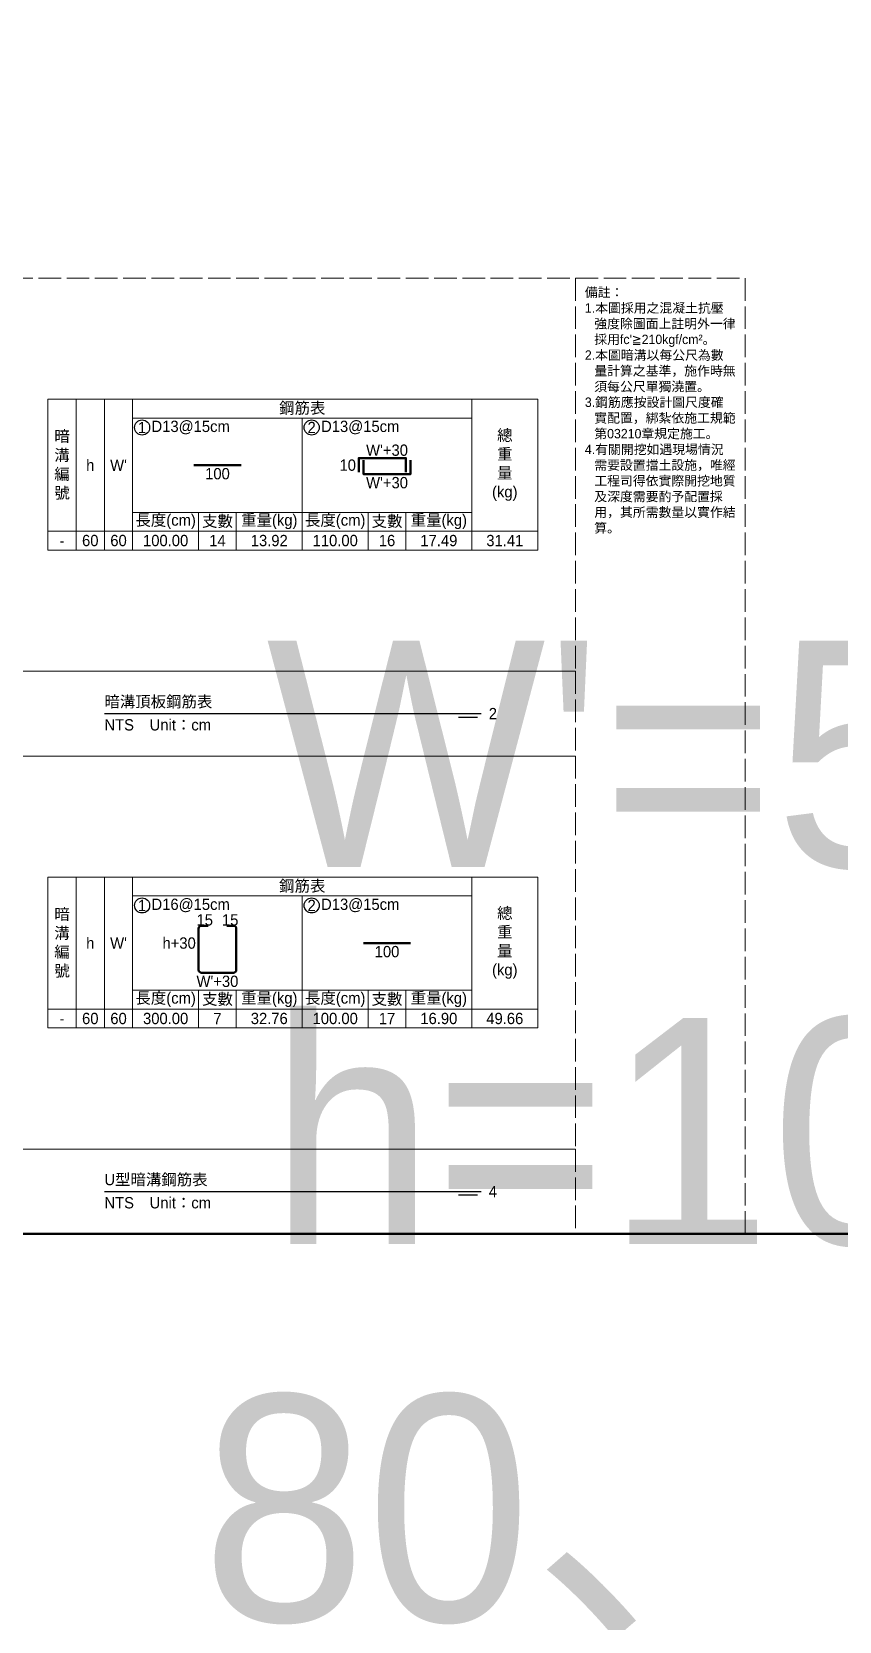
# Model space of a CAD drawing. Extents: x -3420 to 2030, y -3892 to 566.
# Drawn here: x -2139 to -1710, y -1369 to -526 of the extents above; entities that cross this region are included whole.
import ezdxf

# ---------------------------------------------------------------- set-up
doc = ezdxf.new("R2010")
doc.units = 0
doc.header["$MEASUREMENT"] = 0
doc.linetypes.add('ACAD_ISO02W100', pattern=[15, 12, -3])
for name, color, linetype, lineweight in [('一、1.基本-圖框', 7, 'Continuous', 20), ('一、3.基本-變更', 1, 'Continuous', 50), ('二、5.繪圖-鋼筋', 60, 'Continuous', 50)]:
    doc.layers.add(name, color=color, linetype=linetype, lineweight=lineweight)
doc.layers.add('一、4.基本-隱藏', color=9, linetype='ACAD_ISO02W100', lineweight=20, plot=False)
doc.layers.add('三、1.文字-說明文字', color=2, linetype='Continuous')
doc.layers.add('三、3.文字-註解文字', color=2, linetype='Continuous')
doc.styles.add('次圖名(詳圖)', font='MS PGothic.ttf', dxfattribs={"height": 6})
doc.styles.add('註解文字(詳圖)', font='MS PGothic.ttf', dxfattribs={"height": 5})

msp = doc.modelspace()

# ---------------------------------------------------------------- linework, layer by layer
at = {"layer": '一、1.基本-圖框'}
for points in [[(-2130, -791.25), (-2115, -791.25), (-2115, -721.25), (-2130, -721.25)], [(-2115, -791.25), (-2100, -791.25), (-2100, -721.25), (-2115, -721.25)], [(-2100, -791.25), (-2085, -791.25), (-2085, -721.25), (-2100, -721.25)], [(-2085, -731.25), (-1905, -731.25), (-1905, -721.25), (-2085, -721.25)], [(-1870, -791.25), (-1905, -791.25), (-1905, -721.25), (-1870, -721.25)], [(-2085, -731.25), (-1995, -731.25), (-1995, -781.25), (-2085, -781.25)], [(-1995, -731.25), (-1905, -731.25), (-1905, -781.25), (-1995, -781.25)], [(-2085, -781.25), (-2050, -781.25), (-2050, -791.25), (-2085, -791.25)], [(-2050, -781.25), (-2030, -781.25), (-2030, -791.25), (-2050, -791.25)], [(-2030, -781.25), (-1995, -781.25), (-1995, -791.25), (-2030, -791.25)], [(-1995, -781.25), (-1960, -781.25), (-1960, -791.25), (-1995, -791.25)], [(-1960, -781.25), (-1940, -781.25), (-1940, -791.25), (-1960, -791.25)], [(-1940, -781.25), (-1905, -781.25), (-1905, -791.25), (-1940, -791.25)], [(-2130, -791.25), (-2115, -791.25), (-2115, -801.25), (-2130, -801.25)], [(-2115, -791.25), (-2100, -791.25), (-2100, -801.25), (-2115, -801.25)], [(-2100, -791.25), (-2085, -791.25), (-2085, -801.25), (-2100, -801.25)], [(-2085, -791.25), (-2050, -791.25), (-2050, -801.25), (-2085, -801.25)], [(-2050, -791.25), (-2030, -791.25), (-2030, -801.25), (-2050, -801.25)], [(-2030, -791.25), (-1995, -791.25), (-1995, -801.25), (-2030, -801.25)], [(-1995, -791.25), (-1960, -791.25), (-1960, -801.25), (-1995, -801.25)], [(-1960, -791.25), (-1940, -791.25), (-1940, -801.25), (-1960, -801.25)], [(-1940, -791.25), (-1905, -791.25), (-1905, -801.25), (-1940, -801.25)], [(-1905, -791.25), (-1870, -791.25), (-1870, -801.25), (-1905, -801.25)], [(-2130, -1044.75), (-2115, -1044.75), (-2115, -974.75), (-2130, -974.75)], [(-2115, -1044.75), (-2100, -1044.75), (-2100, -974.75), (-2115, -974.75)], [(-2100, -1044.75), (-2085, -1044.75), (-2085, -974.75), (-2100, -974.75)], [(-2085, -984.75), (-1905, -984.75), (-1905, -974.75), (-2085, -974.75)], [(-1870, -1044.75), (-1905, -1044.75), (-1905, -974.75), (-1870, -974.75)], [(-2085, -984.75), (-1995, -984.75), (-1995, -1034.75), (-2085, -1034.75)], [(-1995, -984.75), (-1905, -984.75), (-1905, -1034.75), (-1995, -1034.75)], [(-2085, -1034.75), (-2050, -1034.75), (-2050, -1044.75), (-2085, -1044.75)], [(-2050, -1034.75), (-2030, -1034.75), (-2030, -1044.75), (-2050, -1044.75)], [(-2030, -1034.75), (-1995, -1034.75), (-1995, -1044.75), (-2030, -1044.75)], [(-1995, -1034.75), (-1960, -1034.75), (-1960, -1044.75), (-1995, -1044.75)], [(-1960, -1034.75), (-1940, -1034.75), (-1940, -1044.75), (-1960, -1044.75)], [(-1940, -1034.75), (-1905, -1034.75), (-1905, -1044.75), (-1940, -1044.75)], [(-2130, -1044.75), (-2115, -1044.75), (-2115, -1054.75), (-2130, -1054.75)], [(-2115, -1044.75), (-2100, -1044.75), (-2100, -1054.75), (-2115, -1054.75)], [(-2100, -1044.75), (-2085, -1044.75), (-2085, -1054.75), (-2100, -1054.75)], [(-2085, -1044.75), (-2050, -1044.75), (-2050, -1054.75), (-2085, -1054.75)], [(-2050, -1044.75), (-2030, -1044.75), (-2030, -1054.75), (-2050, -1054.75)], [(-2030, -1044.75), (-1995, -1044.75), (-1995, -1054.75), (-2030, -1054.75)], [(-1995, -1044.75), (-1960, -1044.75), (-1960, -1054.75), (-1995, -1054.75)], [(-1960, -1044.75), (-1940, -1044.75), (-1940, -1054.75), (-1960, -1054.75)], [(-1940, -1044.75), (-1905, -1044.75), (-1905, -1054.75), (-1940, -1054.75)], [(-1905, -1044.75), (-1870, -1044.75), (-1870, -1054.75), (-1905, -1054.75)]]:
    msp.add_lwpolyline(points, close=True, dxfattribs=at)
at = {"layer": '一、3.基本-變更'}
msp.add_lwpolyline([(-3420, 0), (0, 0), (0, -1164), (-3420, -1164)], close=True, dxfattribs=at)
at = {"layer": '一、4.基本-隱藏'}
for points in [[(-2540, -657), (-1760, -657), (-1760, -1164), (-2540, -1164)], [(-2150, -657), (-1850, -657), (-1850, -865.5), (-2150, -865.5)], [(-2150, -865.5), (-1850, -865.5), (-1850, -910.5), (-2150, -910.5)], [(-2150, -910.5), (-1850, -910.5), (-1850, -1119), (-2150, -1119)], [(-2150, -1119), (-1850, -1119), (-1850, -1164), (-2150, -1164)]]:
    msp.add_lwpolyline(points, close=True, dxfattribs=at)
msp.add_lwpolyline([(-2540, -1164), (-1760, -1164)], dxfattribs=at)
at = {"layer": '三、3.文字-註解文字'}
for points in [[(-2100, -888), (-1900, -888)], [(-1902, -890), (-1912, -890)], [(-2100, -1141.5), (-1900, -1141.5)], [(-1902, -1143.5), (-1912, -1143.5)]]:
    msp.add_lwpolyline(points, dxfattribs=at)
for centre in [(-2080, -736.25), (-1990, -736.25), (-2080, -989.75), (-1990, -989.75)]:
    msp.add_circle(centre, 4, dxfattribs=at)
at = {"layer": '二、5.繪圖-鋼筋'}
for points in [[(-2052.5, -756.25), (-2027.5, -756.25)], [(-1965, -760), (-1965, -752.5), (-1940, -752.5), (-1940, -760)], [(-1962.5, -753.5), (-1962.5, -761), (-1937.5, -761), (-1937.5, -753.5)], [(-1962.5, -1009.75), (-1937.5, -1009.75)]]:
    msp.add_lwpolyline(points, dxfattribs=at)
msp.add_lwpolyline([(-2045, -1000.5), (-2048.5, -1000.5, 0.4142136), (-2050, -1002), (-2050, -1024, 0.4142136), (-2048.5, -1025.5), (-2031.5, -1025.5, 0.4142136), (-2030, -1024), (-2030, -1002, 0.4142136), (-2031.5, -1000.5), (-2035, -1000.5)], format="xyb", dxfattribs=at)

# ---------------------------------------------------------------- texts
at = {"layer": '一、1.基本-圖框', "char_height": 6, "attachment_point": 5, "style": '註解文字(詳圖)'}
for s, width, insert in [('{\\fMS PGothic|b0|i0|c128|p34;鋼筋表}', 94.24964, (-1995, -726.25)), ('暗{\\fMS PGothic|b0|i0|c128|p34;溝編號}', 12.98354, (-2122.5, -756.25)), ('{\\fMS PGothic|b0|i0|c128|p34;總重量(kg)}', 6, (-1887.5, -756.25)), ('{\\fMS PGothic|b0|i0|c128|p34;h}', 12.98354, (-2107.5, -756.25)), ("W'", 22.32258, (-2092.5, -756.25)), ('{\\fMS PGothic|b0|i0|c128|p34;長度(cm)}', 35.02324, (-2067.5, -786.25)), ('{\\fMS PGothic|b0|i0|c128|p34;支數}', 19.27354, (-2040, -786.25)), ('{\\fMS PGothic|b0|i0|c128|p34;重量(kg)}', 30.27214, (-2012.5, -786.25)), ('{\\fMS PGothic|b0|i0|c128|p34;長度(cm)}', 35.02324, (-1977.5, -786.25)), ('{\\fMS PGothic|b0|i0|c128|p34;支數}', 19.27354, (-1950, -786.25)), ('{\\fMS PGothic|b0|i0|c128|p34;重量(kg)}', 30.27214, (-1922.5, -786.25)), ('{\\fMS PGothic|b0|i0|c128|p34;鋼筋表}', 94.24964, (-1995, -979.75)), ('暗{\\fMS PGothic|b0|i0|c128|p34;溝編號}', 12.98354, (-2122.5, -1009.75)), ('{\\fMS PGothic|b0|i0|c128|p34;總重量(kg)}', 6, (-1887.5, -1009.75)), ('{\\fMS PGothic|b0|i0|c128|p34;h}', 12.98354, (-2107.5, -1009.75)), ("W'", 22.32258, (-2092.5, -1009.75)), ('{\\fMS PGothic|b0|i0|c128|p34;長度(cm)}', 35.02324, (-2067.5, -1039.75)), ('{\\fMS PGothic|b0|i0|c128|p34;支數}', 19.27354, (-2040, -1039.75)), ('{\\fMS PGothic|b0|i0|c128|p34;重量(kg)}', 30.27214, (-2012.5, -1039.75)), ('{\\fMS PGothic|b0|i0|c128|p34;長度(cm)}', 35.02324, (-1977.5, -1039.75)), ('{\\fMS PGothic|b0|i0|c128|p34;支數}', 19.27354, (-1950, -1039.75)), ('{\\fMS PGothic|b0|i0|c128|p34;重量(kg)}', 30.27214, (-1922.5, -1039.75))]:
    msp.add_mtext_dynamic_manual_height_columns(s, width=width, gutter_width=30, heights=[0], dxfattribs=dict(at, insert=insert))
at = {"layer": '一、4.基本-隱藏', "insert": (-1710, -1314), "char_height": 120, "attachment_point": 5, "style": '次圖名(詳圖)'}
msp.add_mtext_dynamic_manual_height_columns("{\\fMS PGothic|b0|i0|c128|p34;W'=}5{\\fMS PGothic|b0|i0|c128|p34;0，h=100、80、60、40，t=5、10}", width=698.49542, gutter_width=30, heights=[0], dxfattribs=at)
at = {"layer": '三、1.文字-說明文字', "insert": (-1845, -662), "char_height": 5, "attachment_point": 1, "style": '註解文字(詳圖)'}
msp.add_mtext_dynamic_manual_height_columns("{\\fMS PGothic|b0|i0|c128|p34;備註：\\P\\pi-5,l5;1.本圖採用之混凝土抗壓強度除圖面上註明外一律採用fc'≧210kgf/cm²。\\P2.本圖暗溝以每公尺為數量計算之基準，施作時無須每公尺單獨澆置。\\P3.鋼筋應按設計圖尺度確實配置，綁紮依施工規範第03210章規定施工。\\P4.有關開挖如遇現場情況需要設置擋土設施，唯經工程司得依實際開挖地質及深度需要酌予配置採用，其所需數量以實作結算。}", width=80, gutter_width=30, heights=[0], dxfattribs=at)
at = {"layer": '三、3.文字-註解文字', "char_height": 6}
for s, width, gutter_width, insert, attachment_point, style in [('1', 8.38231, 30, (-2080, -736.25), 5, '註解文字(詳圖)'), ('D13@15cm', 6.06582, 30, (-2075, -736.25), 4, '註解文字(詳圖)'), ('2', 8.38231, 30, (-1990, -736.25), 5, '註解文字(詳圖)'), ('{\\fMS PGothic|b0|i0|c128|p34;D1}3{\\fMS PGothic|b0|i0|c128|p34;@}1{\\fMS PGothic|b0|i0|c128|p34;5cm}', 6.06582, 30, (-1985, -736.25), 4, '註解文字(詳圖)'), ('-', 9.06048, 30, (-2122.5, -796.25), 5, '註解文字(詳圖)'), ('60', 9.06048, 30, (-2107.5, -796.25), 5, '註解文字(詳圖)'), ('6{\\fMS PGothic|b0|i0|c128|p34;0}', 9.06048, 30, (-2092.5, -796.25), 5, '註解文字(詳圖)'), ('100.00', 9.06048, 30, (-2067.5, -796.25), 5, '註解文字(詳圖)'), ('{\\fMS PGothic|b0|i0|c128|p34;1}4', 9.06048, 30, (-2040, -796.25), 5, '註解文字(詳圖)'), ('13.92', 9.06048, 30, (-2012.5, -796.25), 5, '註解文字(詳圖)'), ('{\\fMS PGothic|b0|i0|c128|p34;1}1{\\fMS PGothic|b0|i0|c128|p34;0.00}', 9.06048, 30, (-1977.5, -796.25), 5, '註解文字(詳圖)'), ('16', 9.06048, 30, (-1950, -796.25), 5, '註解文字(詳圖)'), ('17.49', 9.06048, 30, (-1922.5, -796.25), 5, '註解文字(詳圖)'), ('31.41', 9.06048, 30, (-1887.5, -796.25), 5, '註解文字(詳圖)'), ('暗{\\fMS PGothic|b0|i0|c128|p34;溝}頂板鋼筋表', 134.12151, 15, (-2100, -882), 4, '次圖名(詳圖)'), ('2', 3, 15, (-1896, -888), 4, '次圖名(詳圖)'), ('NTS{\\fMS PGothic|b0|i0|c128|p34;^IUnit：cm}', 136.03259, 15, (-2100, -894), 4, '次圖名(詳圖)'), ('{\\fMS PGothic|b0|i0|c128|p34;D1}6{\\fMS PGothic|b0|i0|c128|p34;@15cm}', 6.06582, 30, (-2075, -989.75), 4, '註解文字(詳圖)'), ('{\\fMS PGothic|b0|i0|c128|p34;D1}3{\\fMS PGothic|b0|i0|c128|p34;@}1{\\fMS PGothic|b0|i0|c128|p34;5cm}', 6.06582, 30, (-1985, -989.75), 4, '註解文字(詳圖)'), ('1', 8.38231, 30, (-2080, -989.75), 5, '註解文字(詳圖)'), ('2', 8.38231, 30, (-1990, -989.75), 5, '註解文字(詳圖)'), ('-', 9.06048, 30, (-2122.5, -1049.75), 5, '註解文字(詳圖)'), ('60', 9.06048, 30, (-2107.5, -1049.75), 5, '註解文字(詳圖)'), ('6{\\fMS PGothic|b0|i0|c128|p34;0}', 9.06048, 30, (-2092.5, -1049.75), 5, '註解文字(詳圖)'), ('{\\fMS PGothic|b0|i0|c128|p34;3}0{\\fMS PGothic|b0|i0|c128|p34;0.00}', 9.06048, 30, (-2067.5, -1049.75), 5, '註解文字(詳圖)'), ('7', 9.06048, 30, (-2040, -1049.75), 5, '註解文字(詳圖)'), ('32.76', 9.06048, 30, (-2012.5, -1049.75), 5, '註解文字(詳圖)'), ('{\\fMS PGothic|b0|i0|c128|p34;100}.00', 9.06048, 30, (-1977.5, -1049.75), 5, '註解文字(詳圖)'), ('17', 9.06048, 30, (-1950, -1049.75), 5, '註解文字(詳圖)'), ('16.90', 9.06048, 30, (-1922.5, -1049.75), 5, '註解文字(詳圖)'), ('49.66', 9.06048, 30, (-1887.5, -1049.75), 5, '註解文字(詳圖)'), ('U型暗溝鋼筋表', 134.12151, 15, (-2100, -1135.5), 4, '次圖名(詳圖)'), ('NTS{\\fMS PGothic|b0|i0|c128|p34;^IUnit：cm}', 136.03259, 15, (-2100, -1147.5), 4, '次圖名(詳圖)'), ('4', 3, 15, (-1896, -1141.5), 4, '次圖名(詳圖)')]:
    msp.add_mtext_dynamic_manual_height_columns(s, width=width, gutter_width=gutter_width, heights=[0], dxfattribs=dict(at, insert=insert, attachment_point=attachment_point, style=style))
at = {"layer": '二、5.繪圖-鋼筋', "char_height": 6, "style": '註解文字(詳圖)'}
for s, width, insert, attachment_point in [("{\\fMS PGothic|b0|i0|c128|p34;W'}+3{\\fMS PGothic|b0|i0|c128|p34;0}", 3.56631, (-1950, -745.277), 2), ('100', 3.56631, (-2040, -757.75), 2), ('{\\fMS PGothic|b0|i0|c128|p34;10}', 8.87231, (-1966.5, -756.25), 6), ("{\\fMS PGothic|b0|i0|c128|p34;W'}+3{\\fMS PGothic|b0|i0|c128|p34;0}", 3.56631, (-1950, -762.5), 2), ('15', 8.87231, (-2046.75, -1000.5), 8), ('15', 8.87231, (-2033.25, -1000.5), 8), ('{\\fMS PGothic|b0|i0|c128|p34;h+}3{\\fMS PGothic|b0|i0|c128|p34;0}', 8.87231, (-2051.5, -1009.75), 6), ('100', 3.56631, (-1950, -1011.25), 2), ("{\\fMS PGothic|b0|i0|c128|p34;W'+}3{\\fMS PGothic|b0|i0|c128|p34;0}", 3.56631, (-2040, -1027), 2)]:
    msp.add_mtext_dynamic_manual_height_columns(s, width=width, gutter_width=30, heights=[0], dxfattribs=dict(at, insert=insert, attachment_point=attachment_point))

doc.saveas('drawing.dxf')
